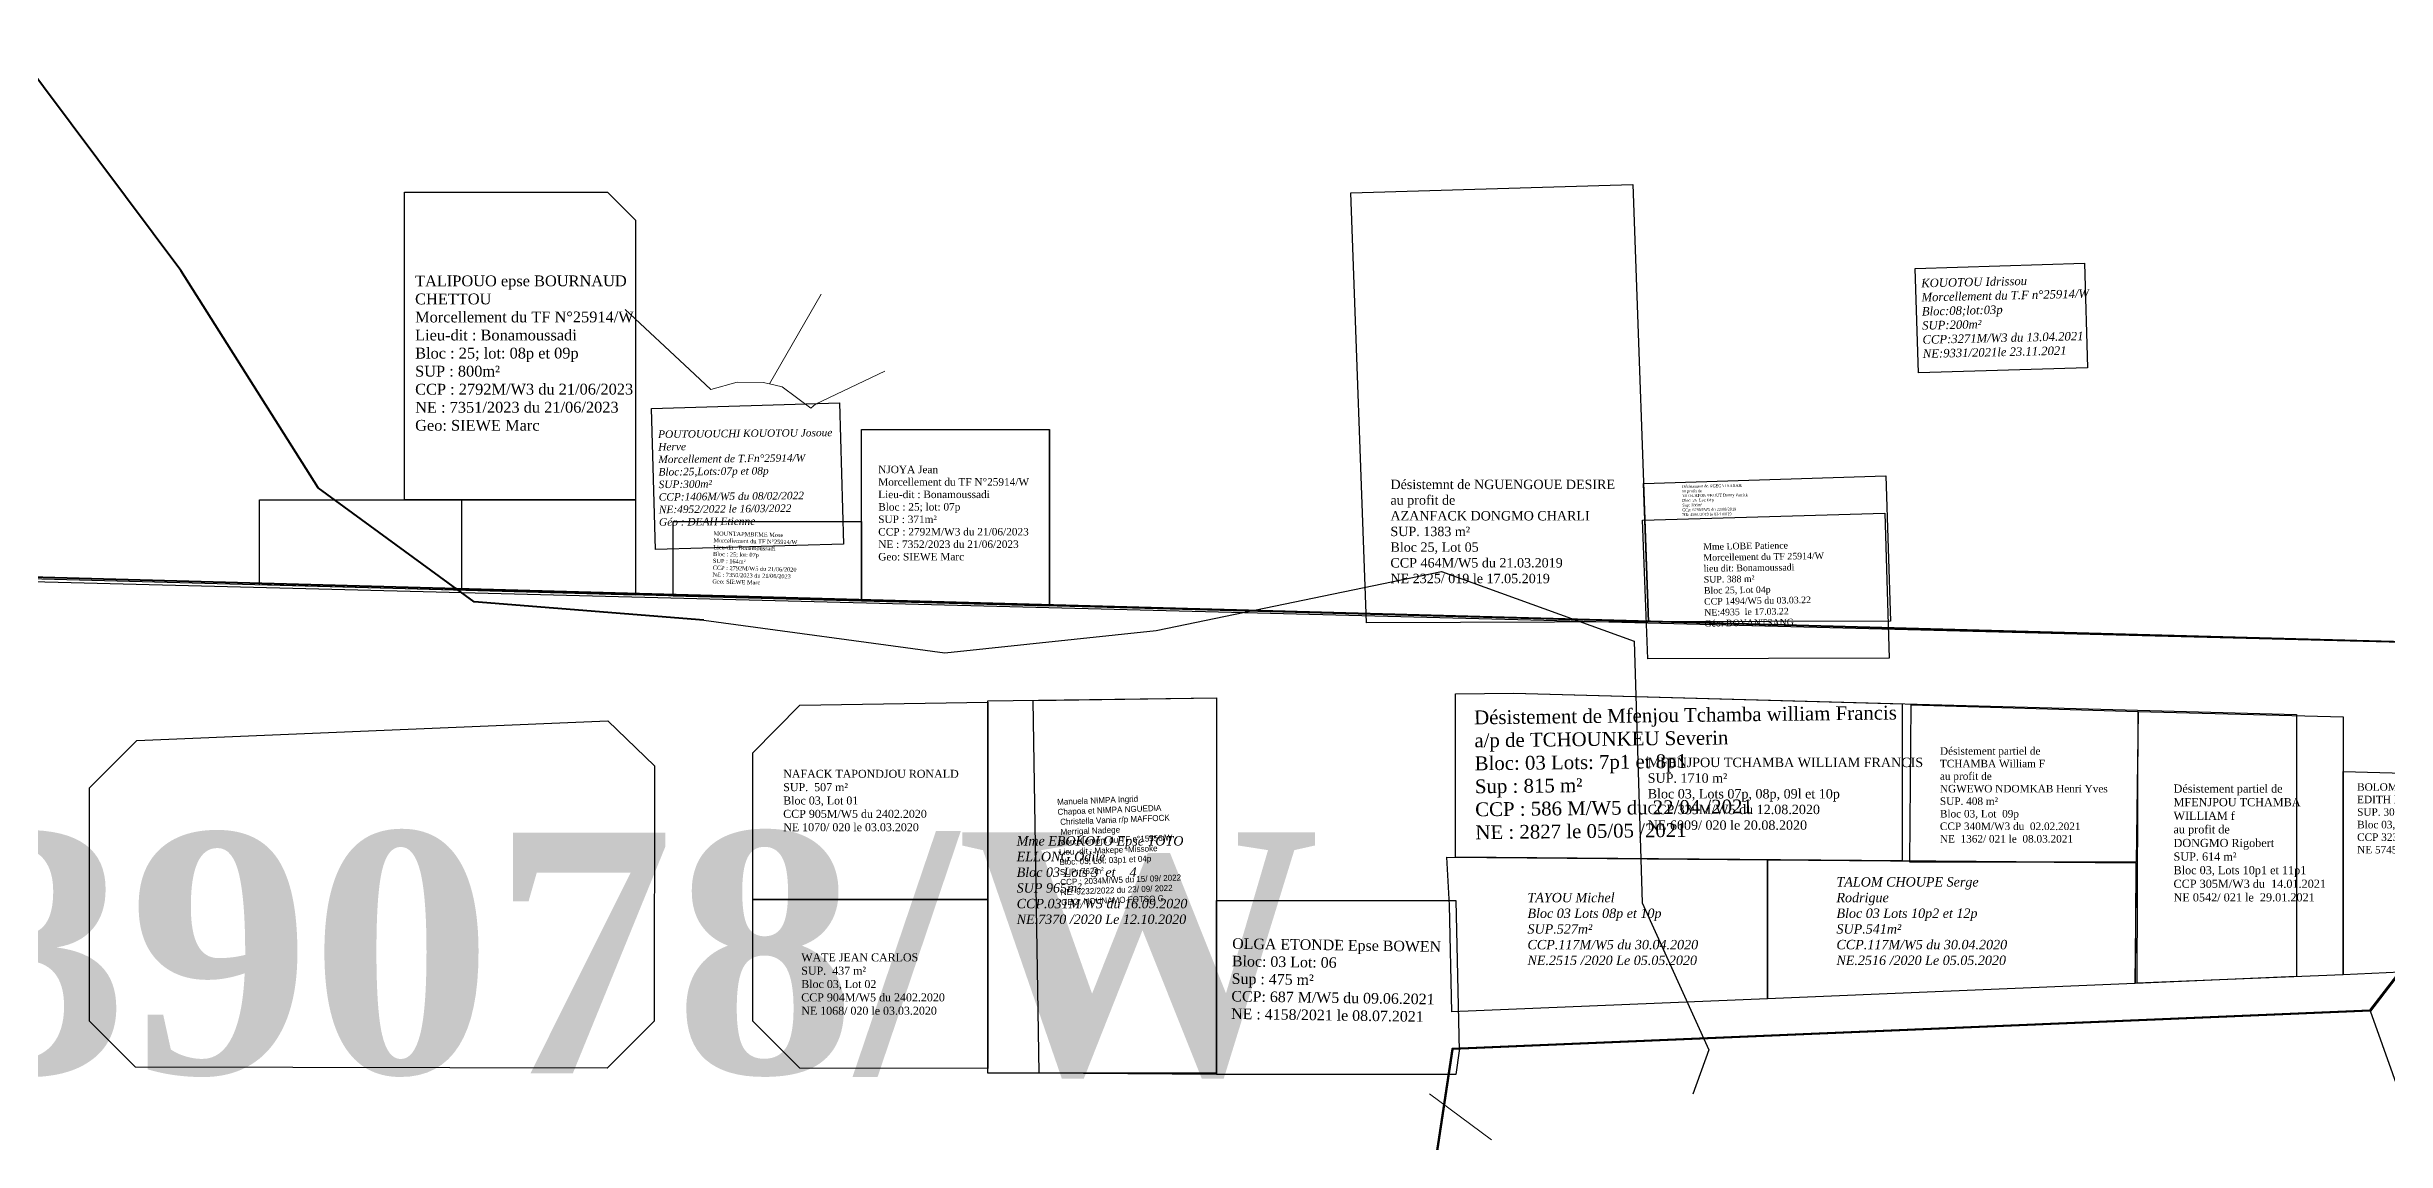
# Model space of a CAD drawing. Header units: millimetres. Extents: x 579832 to 917290, y 449831 to 1452191.
# Drawn here: x 581675.6 to 581924.3, y 450665.2 to 450781.6 of the extents above; entities that cross this region are included whole.
import ezdxf

# ---------------------------------------------------------------- set-up
doc = ezdxf.new("R2010")
doc.units = ezdxf.units.MM
doc.header["$LTSCALE"] = 10
for name, color, linetype, lineweight in [('cH2O_intermitent', 140, 'Continuous', 30), ('Dossiers rejetés', 1, 'Continuous', 30), ('drains_fossés', 120, 'Continuous', 20), ('MAJ APRES LE 13.01.2023', 222, 'Continuous', 30), ('Rivers', 5, 'Continuous', 40)]:
    doc.layers.add(name, color=color, linetype=linetype, lineweight=lineweight)
for name, color, linetype in [('end maj 26 02 2021', 7, 'Continuous'), ('MAJ AVRIL 2021', 7, 'Continuous'), ('MAJ JAN 2022', 1, 'Continuous'), ('MAJ JUILLET 2021', 7, 'Continuous'), ('MAJ MARS 2022', 7, 'Continuous'), ('MAJ NOV 2021', 7, 'Continuous'), ('Parcelle MAJ', 6, 'Continuous')]:
    doc.layers.add(name, color=color, linetype=linetype)
doc.styles.add('Times 1.0', font='times.ttf', dxfattribs={"width": 0.99, "height": 1})
doc.styles.add('Times 1.5', font='times.ttf', dxfattribs={"width": 0.99, "height": 0.75})

msp = doc.modelspace()

# ---------------------------------------------------------------- linework, layer by layer
for p, q in [((581762.2, 450722.62), (581762.2, 450740.89)), ((581762.2, 450740.89), (581782.2, 450740.89)), ((581782.2, 450722.08), (581762.2, 450722.62))]:
    msp.add_line(p, q)
at = {"flags": 128}
msp.add_lwpolyline([(581871.03, 450731.99), (581871.49, 450716.57), (581845.8, 450716.49), (581845.26, 450731.22)], close=True, dxfattribs=at)
msp.add_lwpolyline([(581871.03, 450731.99), (581871.49, 450716.57), (581845.8, 450716.49), (581845.26, 450731.22)], close=True, dxfattribs=at)
at = {"color": 150, "lineweight": -3, "flags": 128}
msp.add_lwpolyline([(581873.81, 450711.59), (581897.96, 450710.89), (581897.75, 450694.87), (581873.66, 450694.88)], close=True, dxfattribs=at)
msp.add_lwpolyline([(581873.81, 450711.59), (581897.96, 450710.89), (581897.75, 450694.87), (581873.66, 450694.88)], close=True, dxfattribs=at)
at = {"layer": 'cH2O_intermitent'}
msp.add_lwpolyline([(581745.45, 450720.62), (581771.08, 450717.13), (581793.54, 450719.49), (581823.88, 450725.79), (581844.38, 450718.37), (581845.2, 450690.56), (581852.3, 450674.92), (581850.6, 450670.22)], dxfattribs=at)
at = {"layer": 'Dossiers rejetés', "flags": 128}
for points in [[(581738.2, 450733.39), (581738.2, 450723.28), (581719.73, 450723.78), (581719.73, 450733.39)], [(581762.2, 450731.11), (581762.2, 450722.62), (581742.2, 450723.17), (581742.2, 450731.11)]]:
    msp.add_lwpolyline(points, close=True, dxfattribs=at)
at = {"layer": 'drains_fossés'}
for p, q in [((581757.92, 450755.26), (581752.43, 450745.71)), ((581822.59, 450670.25), (581829.18, 450665.37))]:
    msp.add_line(p, q, dxfattribs=at)
for points in [[(581737.07, 450753.63), (581743.94, 450747.24), (581746.2, 450745.14), (581749, 450745.89), (581751.77, 450745.86), (581752.43, 450745.71)], [(581752.43, 450745.71), (581753.79, 450745.4), (581756.84, 450743.15), (581757.33, 450743.56), (581764.69, 450747.09)]]:
    msp.add_lwpolyline(points, dxfattribs=at)
at = {"layer": 'end maj 26 02 2021', "color": 1, "flags": 128}
msp.add_lwpolyline([(581932.34, 450651.91), (581922.64, 450679.04), (581952.28, 450717.61), (581631.06, 450726.12), (581559.72, 450780.99), (581523.29, 450916.17), (581435.73, 451067.69)], dxfattribs=at)
msp.add_lwpolyline([(581932.34, 450651.91), (581922.64, 450679.04), (581952.28, 450717.61), (581631.06, 450726.12), (581559.72, 450780.99), (581523.29, 450916.17), (581435.73, 451067.69)], dxfattribs=at)
at = {"layer": 'end maj 26 02 2021', "color": 1, "lineweight": 30, "flags": 128}
msp.add_lwpolyline([(581932.34, 450651.91), (581922.64, 450679.04), (581952.28, 450717.61), (581631.06, 450726.12), (581559.72, 450780.99), (581523.29, 450916.17), (581435.73, 451067.69)], dxfattribs=at)
msp.add_lwpolyline([(581932.34, 450651.91), (581922.64, 450679.04), (581952.28, 450717.61), (581631.06, 450726.12), (581559.72, 450780.99), (581523.29, 450916.17), (581435.73, 451067.69)], dxfattribs=at)
at = {"layer": 'end maj 26 02 2021', "color": 3, "linetype": 'ByBlock', "lineweight": 40, "ltscale": 0.0014, "flags": 128}
msp.add_lwpolyline([(581451.29, 451043.33), (581524.63, 450916.41), (581561.06, 450781.23), (581632.4, 450726.36), (581952.28, 450717.61), (581922.59, 450679.11), (581825.03, 450675.04), (581805.99, 450548.93), (581767.85, 450536.53), (581767.85, 450536.53), (581776.52, 450523.88), (581841.1, 450358.67), (581846.01, 450310.24), (581846.01, 450310.24), (581902.02, 450292.69), (581973.62, 450270.27)], dxfattribs=at)
at = {"layer": 'end maj 26 02 2021', "color": 1, "linetype": 'ByBlock', "lineweight": -3, "ltscale": 0.0014, "flags": 128}
for points in [[(581451.29, 451043.33), (581524.63, 450916.41), (581561.06, 450781.23), (581632.4, 450726.36), (581952.28, 450717.61), (581922.59, 450679.11), (581825.03, 450675.04), (581805.99, 450548.93), (581767.85, 450536.53), (581767.85, 450536.53), (581776.52, 450523.88), (581841.1, 450358.67), (581846.01, 450310.24), (581846.01, 450310.24), (581902.02, 450292.69), (581973.62, 450270.27)], [(581451.29, 451043.33), (581524.63, 450916.41), (581561.06, 450781.23), (581632.4, 450726.36), (581952.28, 450717.61), (581922.59, 450679.11), (581825.03, 450675.04), (581805.99, 450548.93), (581767.85, 450536.53), (581767.85, 450536.53), (581776.52, 450523.88), (581841.1, 450358.67), (581846.01, 450310.24), (581846.01, 450310.24), (581902.02, 450292.69), (581973.62, 450270.27)], [(581574.51, 450426.83), (581514.47, 450777.56), (581492.2, 450842.06), (581524.27, 450915.62), (581560.95, 450780.51), (581632.39, 450725.77), (581816.78, 450721.08), (581952.28, 450717.61), (581922.64, 450679.04), (581825.08, 450674.97), (581806.04, 450548.86)], [(581574.51, 450426.83), (581514.47, 450777.56), (581492.2, 450842.06), (581524.27, 450915.62), (581560.95, 450780.51), (581632.39, 450725.77), (581816.78, 450721.08), (581952.28, 450717.61), (581922.64, 450679.04), (581825.08, 450674.97), (581806.04, 450548.86)]]:
    msp.add_lwpolyline(points, dxfattribs=at)
at = {"layer": 'end maj 26 02 2021', "color": 150, "lineweight": -3, "flags": 128}
for points in [[(581844.21, 450766.93), (581845.9, 450720.43), (581815.9, 450720.34), (581814.23, 450766.04)], [(581844.21, 450766.93), (581845.9, 450720.43), (581815.9, 450720.34), (581814.23, 450766.04)], [(581845.36, 450735.15), (581871.13, 450735.93), (581871.6, 450720.5), (581845.9, 450720.43)], [(581845.36, 450735.15), (581871.13, 450735.93), (581871.6, 450720.5), (581845.9, 450720.43)], [(581775.66, 450711.88), (581775.66, 450690.92), (581750.66, 450690.92), (581750.66, 450706.5), (581755.66, 450711.58)], [(581775.66, 450711.88), (581775.66, 450690.92), (581750.66, 450690.92), (581750.66, 450706.5), (581755.66, 450711.58)], [(581799.95, 450712.36), (581799.95, 450672.46), (581775.66, 450672.46), (581775.66, 450712.02)], [(581799.95, 450712.36), (581799.95, 450672.46), (581775.66, 450672.46), (581775.66, 450712.02)], [(581897.96, 450710.89), (581919.73, 450710.34), (581919.73, 450682.92), (581897.86, 450682.01)], [(581897.96, 450710.89), (581919.73, 450710.34), (581919.73, 450682.92), (581897.86, 450682.01)], [(581919.73, 450704.53), (581941.83, 450703.93), (581925.83, 450683.18), (581919.73, 450682.92)], [(581919.73, 450704.53), (581941.83, 450703.93), (581925.83, 450683.18), (581919.73, 450682.92)], [(581824.45, 450695.41), (581858.55, 450695.13), (581858.55, 450680.36), (581824.99, 450678.97), (581824.74, 450690.31)], [(581824.45, 450695.41), (581858.55, 450695.13), (581858.55, 450680.36), (581824.99, 450678.97), (581824.74, 450690.31)], [(581858.55, 450695.13), (581897.75, 450694.82), (581897.58, 450681.99), (581858.55, 450680.36)], [(581858.55, 450695.13), (581897.75, 450694.82), (581897.58, 450681.99), (581858.55, 450680.36)], [(581775.66, 450690.92), (581775.66, 450672.94), (581755.66, 450672.97), (581750.66, 450677.97), (581750.66, 450690.92)], [(581775.66, 450690.92), (581775.66, 450672.94), (581755.66, 450672.97), (581750.66, 450677.97), (581750.66, 450690.92)]]:
    msp.add_lwpolyline(points, close=True, dxfattribs=at)
at = {"layer": 'end maj 26 02 2021', "color": 150, "linetype": 'ByBlock', "lineweight": -3, "ltscale": 0.0014, "flags": 128}
for points in [[(581831.52, 450712.86), (581914.78, 450710.57), (581914.78, 450682.72), (581897.65, 450682), (581897.75, 450694.82), (581825.37, 450695.4), (581825.37, 450712.76)], [(581831.52, 450712.86), (581914.78, 450710.57), (581914.78, 450682.72), (581897.65, 450682), (581897.75, 450694.82), (581825.37, 450695.4), (581825.37, 450712.76)], [(581735.23, 450709.91), (581740.21, 450705.13), (581740.18, 450677.99), (581735.17, 450673), (581685.03, 450673.08), (581680.15, 450677.97), (581680.15, 450702.77), (581685.18, 450707.8)], [(581735.23, 450709.91), (581740.21, 450705.13), (581740.18, 450677.99), (581735.17, 450673), (581685.03, 450673.08), (581680.15, 450677.97), (581680.15, 450702.77), (581685.18, 450707.8)]]:
    msp.add_lwpolyline(points, close=True, dxfattribs=at)
at = {"layer": 'MAJ APRES LE 13.01.2023', "flags": 128}
msp.add_lwpolyline([(581735.2, 450766.11), (581738.2, 450763.11), (581738.2, 450733.39), (581713.62, 450733.39), (581713.62, 450766.11)], close=True, dxfattribs=at)
at = {"layer": 'MAJ APRES LE 13.01.2023', "color": 232, "lineweight": 30, "flags": 128}
msp.add_lwpolyline([(581762.2, 450740.89), (581782.2, 450740.89), (581782.2, 450722.08), (581762.2, 450722.62)], close=True, dxfattribs=at)
msp.add_lwpolyline([(581782.2, 450722.08), (581782.2, 450740.89)], dxfattribs=at)
at = {"layer": 'MAJ AVRIL 2021', "flags": 128}
msp.add_lwpolyline([(581831.52, 450712.86), (581872.87, 450711.73), (581872.86, 450695.02), (581825.37, 450695.4), (581825.37, 450712.76)], close=True, dxfattribs=at)
msp.add_lwpolyline([(581831.52, 450712.86), (581872.87, 450711.73), (581872.86, 450695.02), (581825.37, 450695.4), (581825.37, 450712.76)], close=True, dxfattribs=at)
at = {"layer": 'MAJ JAN 2022', "lineweight": -3, "flags": 128}
msp.add_lwpolyline([(581738.2, 450733.39), (581738.2, 450723.28), (581698.2, 450724.37), (581698.2, 450733.39)], close=True, dxfattribs=at)
msp.add_lwpolyline([(581738.2, 450733.39), (581738.2, 450723.28), (581698.2, 450724.37), (581698.2, 450733.39)], close=True, dxfattribs=at)
at = {"layer": 'MAJ JUILLET 2021', "flags": 128}
msp.add_lwpolyline([(581825.42, 450690.82), (581825.77, 450674.83), (581825.39, 450672.32), (581799.94, 450672.32), (581799.94, 450690.82)], close=True, dxfattribs=at)
msp.add_lwpolyline([(581825.42, 450690.82), (581825.77, 450674.83), (581825.39, 450672.32), (581799.94, 450672.32), (581799.94, 450690.82)], close=True, dxfattribs=at)
at = {"layer": 'MAJ MARS 2022', "color": 150, "flags": 128}
msp.add_lwpolyline([(581759.86, 450743.69), (581760.31, 450728.7), (581740.31, 450728.1), (581739.87, 450743.1)], close=True, dxfattribs=at)
msp.add_lwpolyline([(581759.86, 450743.69), (581760.31, 450728.7), (581740.31, 450728.1), (581739.87, 450743.1)], close=True, dxfattribs=at)
msp.add_lwpolyline([(581759.86, 450743.69), (581760.31, 450728.7), (581740.31, 450728.1), (581739.87, 450743.1)], close=True, dxfattribs=at)
msp.add_lwpolyline([(581759.86, 450743.69), (581760.31, 450728.7), (581740.31, 450728.1), (581739.87, 450743.1)], close=True, dxfattribs=at)
msp.add_lwpolyline([(581759.86, 450743.69), (581760.31, 450728.7), (581740.31, 450728.1), (581739.87, 450743.1)], close=True, dxfattribs=at)
msp.add_lwpolyline([(581759.86, 450743.69), (581760.31, 450728.7), (581740.31, 450728.1), (581739.87, 450743.1)], close=True, dxfattribs=at)
msp.add_lwpolyline([(581759.86, 450743.69), (581760.31, 450728.7), (581740.31, 450728.1), (581739.87, 450743.1)], close=True, dxfattribs=at)
msp.add_lwpolyline([(581759.86, 450743.69), (581760.31, 450728.7), (581740.31, 450728.1), (581739.87, 450743.1)], close=True, dxfattribs=at)
at = {"layer": 'MAJ NOV 2021', "flags": 128}
msp.add_lwpolyline([(581892.24, 450758.55), (581892.57, 450747.44), (581874.58, 450746.89), (581874.24, 450758)], close=True, dxfattribs=at)
msp.add_lwpolyline([(581892.24, 450758.55), (581892.57, 450747.44), (581874.58, 450746.89), (581874.24, 450758)], close=True, dxfattribs=at)
at = {"layer": 'Parcelle MAJ', "color": 6, "lineweight": 30, "flags": 128}
msp.add_lwpolyline([(581799.95, 450712.36), (581799.95, 450672.32), (581781.11, 450672.46), (581780.47, 450712.08)], close=True, dxfattribs=at)
at = {"layer": 'Rivers'}
msp.add_lwpolyline([(581745.45, 450720.62), (581721.02, 450722.56), (581704.46, 450734.68), (581689.85, 450757.77), (581669.33, 450785.15), (581669.71, 450803.16), (581661.42, 450815.29), (581655.5, 450827.02), (581641.7, 450830.54), (581632.63, 450837.58), (581638.14, 450846.59), (581625.52, 450856.37), (581616.04, 450869.27), (581600.67, 450874.35), (581538.79, 450869.2), (581526.96, 450877.42), (581525.38, 450889.1), (581528.83, 450911.38), (581510.65, 450926.73), (581501.34, 450958.21), (581477.35, 450986.61), (581448.33, 451006.16)], dxfattribs=at)

# ---------------------------------------------------------------- texts
at = {"color": 3, "insert": (581746.49, 450730.05), "char_height": 0.4375, "width": 8.8383, "attachment_point": 1, "rotation": 358.6404}
msp.add_mtext('\\A1;{\\fTimes New Roman|b0|i0|c0|p18;MOUNTAPMBEME Mose   \\P\\C1;Morcellement du TF N°25914/W\\P\\C256;Lieu-dit : Bonamoussadi\\PBloc : 25; lot: 07p\\PSUP : 164m²\\PCCP : 2792M/W5 du 21/06/2020\\PNE : 7350/2023 du 21/06/2023\\P\\C1;Geo: SIEWE Marc }', dxfattribs=at)
at = {"attachment_point": 1}
for s, insert, char_height, width, rotation in [('Manuela NIMPA Ingrid \\PChapoa et NIMPA NGUEDIA\\P Christella Vania r/p MAFFOCK\\P Merrigal Nadege \\P{\\C1;Morcellement du TF n°15556/W}\\PLieu -dit : Makepe -Missoke \\PBloc: 03; Lot: 03p1 et 04p\\PSUP: 762m²\\PCCP : 2034M/W5 du 15/ 09/ 2022\\PNE: 9232/2022 du 23/ 09/ 2022 \\P{\\C1;GEO: NOUNAMO FOTSO G}', (581783, 450701.61), 0.6404, 38.3833, 2.2653), ('{\\fTimes New Roman|b1|i0|c186|p18;\\C3; TF N° 39078/W}', (581543.17, 450697.99), 25.6, 422.7879, 0.0134)]:
    msp.add_mtext(s, dxfattribs=dict(at, insert=insert, char_height=char_height, width=width, rotation=rotation))
at = {"layer": 'end maj 26 02 2021', "color": 150, "linetype": 'ByBlock', "lineweight": -3, "ltscale": 0.0014, "attachment_point": 1, "style": 'Times 1.0'}
for s, insert, char_height, width in [('{\\C1;Désistemnt de NGUENGOUE DESIRE\\Pau profit de\\C256;\\PAZANFACK DONGMO CHARLI\\PSUP. 1383 m²\\PBloc 25, Lot 05\\PCCP 464M/W5 du 21.03.2019\\PNE 2325/ 019 le 17.05.2019}', (581818.45, 450735.54), 1, 84.6637), ('{\\C1;Désistemnt de NGUENGOUE DESIRE\\Pau profit de\\C256;\\PAZANFACK DONGMO CHARLI\\PSUP. 1383 m²\\PBloc 25, Lot 05\\PCCP 464M/W5 du 21.03.2019\\PNE 2325/ 019 le 17.05.2019}', (581818.45, 450735.54), 1, 84.6637), ('{\\fTimes New Roman|b0|i0|c186|p18;\\C1;Désistement partiel de \\P\\C256;TCHAMBA William F\\P\\C1;au profit de\\fTimes New Roman|b0|i0|c0|p18;\\PNGWEWO NDOMKAB Henri Yves \\fTimes New Roman|b0|i0|c186|p18;\\C256;\\PSUP. \\fTimes New Roman|b0|i0|c0|p18;408\\fTimes New Roman|b0|i0|c186|p18; m²\\PBloc 03, Lot \\fTimes New Roman|b0|i0|c0|p18; 09p\\fTimes New Roman|b0|i0|c186|p18;\\PCCP \\fTimes New Roman|b0|i0|c0|p18;340\\fTimes New Roman|b0|i0|c186|p18;M/W3 du \\fTimes New Roman|b0|i0|c0|p18; 02.02.2021\\fTimes New Roman|b0|i0|c186|p18;\\PNE \\fTimes New Roman|b0|i0|c0|p18; 1362\\fTimes New Roman|b0|i0|c186|p18;/ 02\\fTimes New Roman|b0|i0|c0|p18;1\\fTimes New Roman|b0|i0|c186|p18; le \\fTimes New Roman|b0|i0|c0|p18; 08.03.2021}', (581876.87, 450707.1), 0.8, 38.8272), ('{\\fTimes New Roman|b0|i0|c186|p18;\\C1;Désistement partiel de \\P\\C256;TCHAMBA William F\\P\\C1;au profit de\\fTimes New Roman|b0|i0|c0|p18;\\PNGWEWO NDOMKAB Henri Yves \\fTimes New Roman|b0|i0|c186|p18;\\C256;\\PSUP. \\fTimes New Roman|b0|i0|c0|p18;408\\fTimes New Roman|b0|i0|c186|p18; m²\\PBloc 03, Lot \\fTimes New Roman|b0|i0|c0|p18; 09p\\fTimes New Roman|b0|i0|c186|p18;\\PCCP \\fTimes New Roman|b0|i0|c0|p18;340\\fTimes New Roman|b0|i0|c186|p18;M/W3 du \\fTimes New Roman|b0|i0|c0|p18; 02.02.2021\\fTimes New Roman|b0|i0|c186|p18;\\PNE \\fTimes New Roman|b0|i0|c0|p18; 1362\\fTimes New Roman|b0|i0|c186|p18;/ 02\\fTimes New Roman|b0|i0|c0|p18;1\\fTimes New Roman|b0|i0|c186|p18; le \\fTimes New Roman|b0|i0|c0|p18; 08.03.2021}', (581876.87, 450707.1), 0.8, 38.8272), ('{\\C256;NAFACK TAPONDJOU RONALD\\PSUP.  507 m²\\PBloc 03, Lot 01\\PCCP 905M/W5 du 2402.2020\\PNE 1070/ 020 le 03.03.2020}', (581753.89, 450704.7), 0.8507, 90.9163), ('{\\C256;NAFACK TAPONDJOU RONALD\\PSUP.  507 m²\\PBloc 03, Lot 01\\PCCP 905M/W5 du 2402.2020\\PNE 1070/ 020 le 03.03.2020}', (581753.89, 450704.7), 0.8507, 90.9163), ('{\\fTimes New Roman|b0|i0|c186|p18;\\C256;MFENJPOU TCHAMBA WILLIAM FRANCIS ROSTAND\\PSUP. 1710 m²\\PBloc 03, Lots 07p, 08p, 09l et 10p\\PCCP 339M/W5 du 12.08.2020\\PNE 6009/ 020 le 20.08.2020}', (581845.8, 450705.99), 1, 43.2997), ('{\\fTimes New Roman|b0|i0|c186|p18;\\C256;MFENJPOU TCHAMBA WILLIAM FRANCIS ROSTAND\\PSUP. 1710 m²\\PBloc 03, Lots 07p, 08p, 09l et 10p\\PCCP 339M/W5 du 12.08.2020\\PNE 6009/ 020 le 20.08.2020}', (581845.8, 450705.99), 1, 43.2997), ('{\\fTimes New Roman|b0|i0|c186|p18;\\C1;Désistement partiel de \\P\\C256;MFENJPOU TCHAMBA \\PWILLIAM f\\P\\C1;au profit de \\C256;\\PDONGMO Rigobert \\PSUP. \\fTimes New Roman|b0|i0|c0|p18;614\\fTimes New Roman|b0|i0|c186|p18; m²\\PBloc 03, Lot\\fTimes New Roman|b0|i0|c0|p18;s \\fTimes New Roman|b0|i0|c186|p18;1\\fTimes New Roman|b0|i0|c0|p18;0\\fTimes New Roman|b0|i0|c186|p18;p1\\fTimes New Roman|b0|i0|c0|p18; et 11p1\\fTimes New Roman|b0|i0|c186|p18;\\PCCP \\fTimes New Roman|b0|i0|c0|p18;305\\fTimes New Roman|b0|i0|c186|p18;M/W3 du \\fTimes New Roman|b0|i0|c0|p18; 14.01.2021\\fTimes New Roman|b0|i0|c186|p18;\\PNE \\fTimes New Roman|b0|i0|c0|p18;0542\\fTimes New Roman|b0|i0|c186|p18;/ 02\\fTimes New Roman|b0|i0|c0|p18;1\\fTimes New Roman|b0|i0|c186|p18; le \\fTimes New Roman|b0|i0|c0|p18; 29.01.2021}', (581901.71, 450703.14), 0.86707, 42.0823), ('{\\fTimes New Roman|b0|i0|c186|p18;\\C1;Désistement partiel de \\P\\C256;MFENJPOU TCHAMBA \\PWILLIAM f\\P\\C1;au profit de \\C256;\\PDONGMO Rigobert \\PSUP. \\fTimes New Roman|b0|i0|c0|p18;614\\fTimes New Roman|b0|i0|c186|p18; m²\\PBloc 03, Lot\\fTimes New Roman|b0|i0|c0|p18;s \\fTimes New Roman|b0|i0|c186|p18;1\\fTimes New Roman|b0|i0|c0|p18;0\\fTimes New Roman|b0|i0|c186|p18;p1\\fTimes New Roman|b0|i0|c0|p18; et 11p1\\fTimes New Roman|b0|i0|c186|p18;\\PCCP \\fTimes New Roman|b0|i0|c0|p18;305\\fTimes New Roman|b0|i0|c186|p18;M/W3 du \\fTimes New Roman|b0|i0|c0|p18; 14.01.2021\\fTimes New Roman|b0|i0|c186|p18;\\PNE \\fTimes New Roman|b0|i0|c0|p18;0542\\fTimes New Roman|b0|i0|c186|p18;/ 02\\fTimes New Roman|b0|i0|c0|p18;1\\fTimes New Roman|b0|i0|c186|p18; le \\fTimes New Roman|b0|i0|c0|p18; 29.01.2021}', (581901.71, 450703.14), 0.86707, 42.0823), ('{\\C256;BOLOMBE PRUDENCE \\PEDITH MARTINE\\PSUP. 300 m²\\PBloc 03, Lot 11p1\\PCCP 323M/W3 du .05.08.2020\\PNE 5745/ 020 le 14.08.2020}', (581921.23, 450703.28), 0.8, 38.8272), ('{\\C256;BOLOMBE PRUDENCE \\PEDITH MARTINE\\PSUP. 300 m²\\PBloc 03, Lot 11p1\\PCCP 323M/W3 du .05.08.2020\\PNE 5745/ 020 le 14.08.2020}', (581921.23, 450703.28), 0.8, 38.8272), ('{\\fTimes New Roman|b0|i1|c0|p18;\\C7;Mme EBOKOLO Epse TOTO\\PELLONG Odile \\PBloc 03 Lots 3  et    4\\PSUP 965m²\\PCCP.031M/W5 du 16.09.2020\\PNE.7370 /2020 Le 12.10.2020}', (581778.71, 450697.65), 1, 19.073), ('{\\fTimes New Roman|b0|i1|c0|p18;\\C7;Mme EBOKOLO Epse TOTO\\PELLONG Odile \\PBloc 03 Lots 3  et    4\\PSUP 965m²\\PCCP.031M/W5 du 16.09.2020\\PNE.7370 /2020 Le 12.10.2020}', (581778.71, 450697.65), 1, 19.073), ('{\\fTimes New Roman|b0|i1|c0|p18;\\C7;TALOM CHOUPE Serge Rodrigue\\PBloc 03 Lots 10p2 et 12p\\PSUP.541m²\\PCCP.117M/W5 du 30.04.2020\\PNE.2516 /2020 Le 05.05.2020}', (581865.87, 450693.29), 1, 19.073), ('{\\fTimes New Roman|b0|i1|c0|p18;\\C7;TALOM CHOUPE Serge Rodrigue\\PBloc 03 Lots 10p2 et 12p\\PSUP.541m²\\PCCP.117M/W5 du 30.04.2020\\PNE.2516 /2020 Le 05.05.2020}', (581865.87, 450693.29), 1, 19.073), ('{\\fTimes New Roman|b0|i1|c0|p18;\\C7;TAYOU Michel\\PBloc 03 Lots 08p et 10p\\PSUP.527m²\\PCCP.117M/W5 du 30.04.2020\\PNE.2515 /2020 Le 05.05.2020}', (581833.02, 450691.62), 1, 19.073), ('{\\fTimes New Roman|b0|i1|c0|p18;\\C7;TAYOU Michel\\PBloc 03 Lots 08p et 10p\\PSUP.527m²\\PCCP.117M/W5 du 30.04.2020\\PNE.2515 /2020 Le 05.05.2020}', (581833.02, 450691.62), 1, 19.073), ('{\\C256;WATE JEAN CARLOS\\PSUP.  437 m²\\PBloc 03, Lot 02\\PCCP 904M/W5 du 2402.2020\\PNE 1068/ 020 le 03.03.2020}', (581755.81, 450685.19), 0.8507, 90.9163), ('{\\C256;WATE JEAN CARLOS\\PSUP.  437 m²\\PBloc 03, Lot 02\\PCCP 904M/W5 du 2402.2020\\PNE 1068/ 020 le 03.03.2020}', (581755.81, 450685.19), 0.8507, 90.9163)]:
    msp.add_mtext(s, dxfattribs=dict(at, insert=insert, char_height=char_height, width=width))
at = {"layer": 'end maj 26 02 2021', "insert": (581849.44, 450734.98), "char_height": 0.3, "attachment_point": 1, "rotation": 0.8558}
msp.add_mtext_dynamic_manual_height_columns('{\\fTimes New Roman|b0|i0|c0|p18;\\C1;Désistement de NGEGNI SARAH\\Pau profit de\\C256;\\PMFOUAPON EKOUT Danny Patrick\\PBloc: 25  Lot: 04p\\PSup: 388m²\\PCCp: 679M/W5 du 22/08/2019\\PNE: 4961/2019 le 03/10/019}', width=50.7692, gutter_width=12.5, heights=[21.59], dxfattribs=at)
msp.add_mtext_dynamic_manual_height_columns('{\\fTimes New Roman|b0|i0|c0|p18;\\C1;Désistement de NGEGNI SARAH\\Pau profit de\\C256;\\PMFOUAPON EKOUT Danny Patrick\\PBloc: 25  Lot: 04p\\PSup: 388m²\\PCCp: 679M/W5 du 22/08/2019\\PNE: 4961/2019 le 03/10/019}', width=50.7692, gutter_width=12.5, heights=[21.59], dxfattribs=at)
at = {"layer": 'end maj 26 02 2021', "color": 150, "linetype": 'ByBlock', "lineweight": -3, "ltscale": 0.0014, "insert": (581851.7, 450728.78), "char_height": 0.7, "width": 49.9833, "attachment_point": 1, "rotation": 0.8925, "style": 'Times 1.0'}
msp.add_mtext('{\\fTimes New Roman|b0|i0|c186|p18;\\C256;M\\fTimes New Roman|b0|i0|c0|p18;me LOBE Patience\\fTimes New Roman|b0|i0|c186|p18;\\P\\C1;M\\fTimes New Roman|b0|i0|c0|p18;orcellement \\fTimes New Roman|b0|i0|c186|p18;du TF \\fTimes New Roman|b0|i0|c0|p18;25914\\fTimes New Roman|b0|i0|c186|p18;/W\\C256;\\Plieu dit: \\fTimes New Roman|b0|i0|c0|p18;Bonamoussadi\\fTimes New Roman|b0|i0|c186|p18;\\PSUP. \\fTimes New Roman|b0|i0|c0|p18;388 \\fTimes New Roman|b0|i0|c186|p18;m²\\PBloc \\fTimes New Roman|b0|i0|c0|p18;25\\fTimes New Roman|b0|i0|c186|p18;, Lot \\fTimes New Roman|b0|i0|c0|p18;04p\\fTimes New Roman|b0|i0|c186|p18;\\PCCP \\fTimes New Roman|b0|i0|c0|p18;1494\\fTimes New Roman|b0|i0|c186|p18;/W\\fTimes New Roman|b0|i0|c0|p18;5\\fTimes New Roman|b0|i0|c186|p18; du \\fTimes New Roman|b0|i0|c0|p18;03.03.22\\fTimes New Roman|b0|i0|c186|p18;\\PNE\\fTimes New Roman|b0|i0|c0|p18;:4935  le 17.03.22\\fTimes New Roman|b0|i0|c186|p18; \\P\\fTimes New Roman|b0|i0|c0|p18;\\C1;Géo: BOYANTSANG}', dxfattribs=at)
msp.add_mtext('{\\fTimes New Roman|b0|i0|c186|p18;\\C256;M\\fTimes New Roman|b0|i0|c0|p18;me LOBE Patience\\fTimes New Roman|b0|i0|c186|p18;\\P\\C1;M\\fTimes New Roman|b0|i0|c0|p18;orcellement \\fTimes New Roman|b0|i0|c186|p18;du TF \\fTimes New Roman|b0|i0|c0|p18;25914\\fTimes New Roman|b0|i0|c186|p18;/W\\C256;\\Plieu dit: \\fTimes New Roman|b0|i0|c0|p18;Bonamoussadi\\fTimes New Roman|b0|i0|c186|p18;\\PSUP. \\fTimes New Roman|b0|i0|c0|p18;388 \\fTimes New Roman|b0|i0|c186|p18;m²\\PBloc \\fTimes New Roman|b0|i0|c0|p18;25\\fTimes New Roman|b0|i0|c186|p18;, Lot \\fTimes New Roman|b0|i0|c0|p18;04p\\fTimes New Roman|b0|i0|c186|p18;\\PCCP \\fTimes New Roman|b0|i0|c0|p18;1494\\fTimes New Roman|b0|i0|c186|p18;/W\\fTimes New Roman|b0|i0|c0|p18;5\\fTimes New Roman|b0|i0|c186|p18; du \\fTimes New Roman|b0|i0|c0|p18;03.03.22\\fTimes New Roman|b0|i0|c186|p18;\\PNE\\fTimes New Roman|b0|i0|c0|p18;:4935  le 17.03.22\\fTimes New Roman|b0|i0|c186|p18; \\P\\fTimes New Roman|b0|i0|c0|p18;\\C1;Géo: BOYANTSANG}', dxfattribs=at)
at = {"layer": 'MAJ APRES LE 13.01.2023', "insert": (581714.75, 450757.24), "char_height": 1.151, "width": 23.2515, "attachment_point": 1, "rotation": 0.0295}
msp.add_mtext('\\A1;{\\fTimes New Roman|b0|i0|c0|p18;TALIPOUO epse BOURNAUD CHETTOU   \\P\\C1;Morcellement du TF N°25914/W\\P\\C256;Lieu-dit : Bonamoussadi\\PBloc : 25; lot: 08p et 09p\\PSUP : 800m²\\PCCP : 2792M/W3 du 21/06/2023\\PNE : 7351/2023 du 21/06/2023\\P\\C1;Geo: SIEWE Marc }', dxfattribs=at)
at = {"layer": 'MAJ APRES LE 13.01.2023', "color": 232, "lineweight": 30, "insert": (581763.99, 450737.02), "char_height": 0.7944, "width": 16.0464, "attachment_point": 1, "rotation": 0.0295}
msp.add_mtext('\\A1;{\\fTimes New Roman|b0|i0|c0|p18;NJOYA Jean   \\P\\C1;Morcellement du TF N°25914/W\\P\\C256;Lieu-dit : Bonamoussadi\\PBloc : 25; lot: 07p\\PSUP : 371m²\\PCCP : 2792M/W3 du 21/06/2023\\PNE : 7352/2023 du 21/06/2023\\P\\C1;Geo: SIEWE Marc }', dxfattribs=at)
at = {"layer": 'MAJ AVRIL 2021', "insert": (581827.34, 450711), "char_height": 1.466, "attachment_point": 1, "rotation": 0.6589}
msp.add_mtext('\\A1;{\\fGeorgia|b0|i0|c0|p18;Désistement de Mfenjou Tchamba william Francis\\Pa/p de TCHOUNKEU Severin\\PBloc: 03 Lots: 7p1 et 8p1 \\PSup : 815 m²\\PCCP : 586 M/W5 du 22/04 /2021\\PNE : 2827 le 05/05 /2021}', dxfattribs=at)
msp.add_mtext('\\A1;{\\fGeorgia|b0|i0|c0|p18;Désistement de Mfenjou Tchamba william Francis\\Pa/p de TCHOUNKEU Severin\\PBloc: 03 Lots: 7p1 et 8p1 \\PSup : 815 m²\\PCCP : 586 M/W5 du 22/04 /2021\\PNE : 2827 le 05/05 /2021}', dxfattribs=at)
at = {"layer": 'MAJ JUILLET 2021', "insert": (581801.64, 450686.8), "char_height": 1.0628, "attachment_point": 1, "rotation": 359.1348}
msp.add_mtext('{\\fTimes New Roman|b0|i0|c0|p18;\\H1.053x;OLGA ETONDE Epse BOWEN \\PBloc: 03 Lot: 06\\PSup : 475 m²\\PCCP: 687 M/W5 du 09.06.2021\\PNE : 4158/2021 le 08.07.2021}', dxfattribs=at)
msp.add_mtext('{\\fTimes New Roman|b0|i0|c0|p18;\\H1.053x;OLGA ETONDE Epse BOWEN \\PBloc: 03 Lot: 06\\PSup : 475 m²\\PCCP: 687 M/W5 du 09.06.2021\\PNE : 4158/2021 le 08.07.2021}', dxfattribs=at)
at = {"layer": 'MAJ MARS 2022', "color": 7, "insert": (581740.58, 450740.77), "char_height": 0.8, "attachment_point": 1, "rotation": 0.5938}
for s in ['{\\fTimes New Roman|b0|i1|c0|p18;POUTOUOUCHI KOUOTOU Josoue \\PHerve\\P\\C1;Morcellement de T.Fn°25914/W\\P\\pt13.42;\\C256;Bloc:25,Lots:07p et 08p\\C0;\\P\\C7;SUP:300m²\\P\\ptz;CCP:1406M/W5 du 08/02/2022\\PNE:4952/2022 le 16/03/2022}', '{\\fTimes New Roman|b0|i1|c0|p18;POUTOUOUCHI KOUOTOU Josoue \\PHerve\\P\\C1;Morcellement de T.Fn°25914/W\\P\\pt13.42;\\C256;Bloc:25,Lots:07p et 08p\\C0;\\P\\C7;SUP:300m²\\P\\ptz;CCP:1406M/W5 du 08/02/2022\\PNE:4952/2022 le 16/03/2022}', '{\\fTimes New Roman|b0|i1|c0|p18;POUTOUOUCHI KOUOTOU Josoue \\PHerve\\P\\C1;Morcellement de T.Fn°25914/W\\P\\pt13.42;\\C256;Bloc:25,Lots:07p et 08p\\C0;\\P\\C7;SUP:300m²\\P\\ptz;CCP:1406M/W5 du 08/02/2022\\PNE:4952/2022 le 16/03/2022}', '{\\fTimes New Roman|b0|i1|c0|p18;POUTOUOUCHI KOUOTOU Josoue \\PHerve\\P\\C1;Morcellement de T.Fn°25914/W\\P\\pt13.42;\\C256;Bloc:25,Lots:07p et 08p\\C0;\\P\\C7;SUP:300m²\\P\\ptz;CCP:1406M/W5 du 08/02/2022\\PNE:4952/2022 le 16/03/2022\\P\\C1;Géo : DEAH Etienne}', '{\\fTimes New Roman|b0|i1|c0|p18;POUTOUOUCHI KOUOTOU Josoue \\PHerve\\P\\C1;Morcellement de T.Fn°25914/W\\P\\pt13.42;\\C256;Bloc:25,Lots:07p et 08p\\C0;\\P\\C7;SUP:300m²\\P\\ptz;CCP:1406M/W5 du 08/02/2022\\PNE:4952/2022 le 16/03/2022}', '{\\fTimes New Roman|b0|i1|c0|p18;POUTOUOUCHI KOUOTOU Josoue \\PHerve\\P\\C1;Morcellement de T.Fn°25914/W\\P\\pt13.42;\\C256;Bloc:25,Lots:07p et 08p\\C0;\\P\\C7;SUP:300m²\\P\\ptz;CCP:1406M/W5 du 08/02/2022\\PNE:4952/2022 le 16/03/2022}', '{\\fTimes New Roman|b0|i1|c0|p18;POUTOUOUCHI KOUOTOU Josoue \\PHerve\\P\\C1;Morcellement de T.Fn°25914/W\\P\\pt13.42;\\C256;Bloc:25,Lots:07p et 08p\\C0;\\P\\C7;SUP:300m²\\P\\ptz;CCP:1406M/W5 du 08/02/2022\\PNE:4952/2022 le 16/03/2022}', '{\\fTimes New Roman|b0|i1|c0|p18;POUTOUOUCHI KOUOTOU Josoue \\PHerve\\P\\C1;Morcellement de T.Fn°25914/W\\P\\pt13.42;\\C256;Bloc:25,Lots:07p et 08p\\C0;\\P\\C7;SUP:300m²\\P\\ptz;CCP:1406M/W5 du 08/02/2022\\PNE:4952/2022 le 16/03/2022\\P\\C1;Géo : DEAH Etienne}']:
    msp.add_mtext_dynamic_manual_height_columns(s, width=53.6759, gutter_width=12.5, heights=[27.44], dxfattribs=at)
at = {"layer": 'MAJ NOV 2021', "ltscale": 0.0014, "insert": (581874.87, 450756.88), "char_height": 0.9, "width": 72.996, "attachment_point": 1, "rotation": 1.2903, "style": 'Times 1.5'}
msp.add_mtext('{\\fTimes New Roman|b0|i1|c0|p18;\\C7;KOUOTOU Idrissou\\P\\C1;Morcellement du T.F n°25914/W\\P\\C7;Bloc:08;lot:03p\\PSUP:200m²\\PCCP:3271M/W3 du 13.04.2021\\PNE:9331/2021le 23.11.2021}', dxfattribs=at)
msp.add_mtext('{\\fTimes New Roman|b0|i1|c0|p18;\\C7;KOUOTOU Idrissou\\P\\C1;Morcellement du T.F n°25914/W\\P\\C7;Bloc:08;lot:03p\\PSUP:200m²\\PCCP:3271M/W3 du 13.04.2021\\PNE:9331/2021le 23.11.2021}', dxfattribs=at)

doc.saveas('drawing.dxf')
